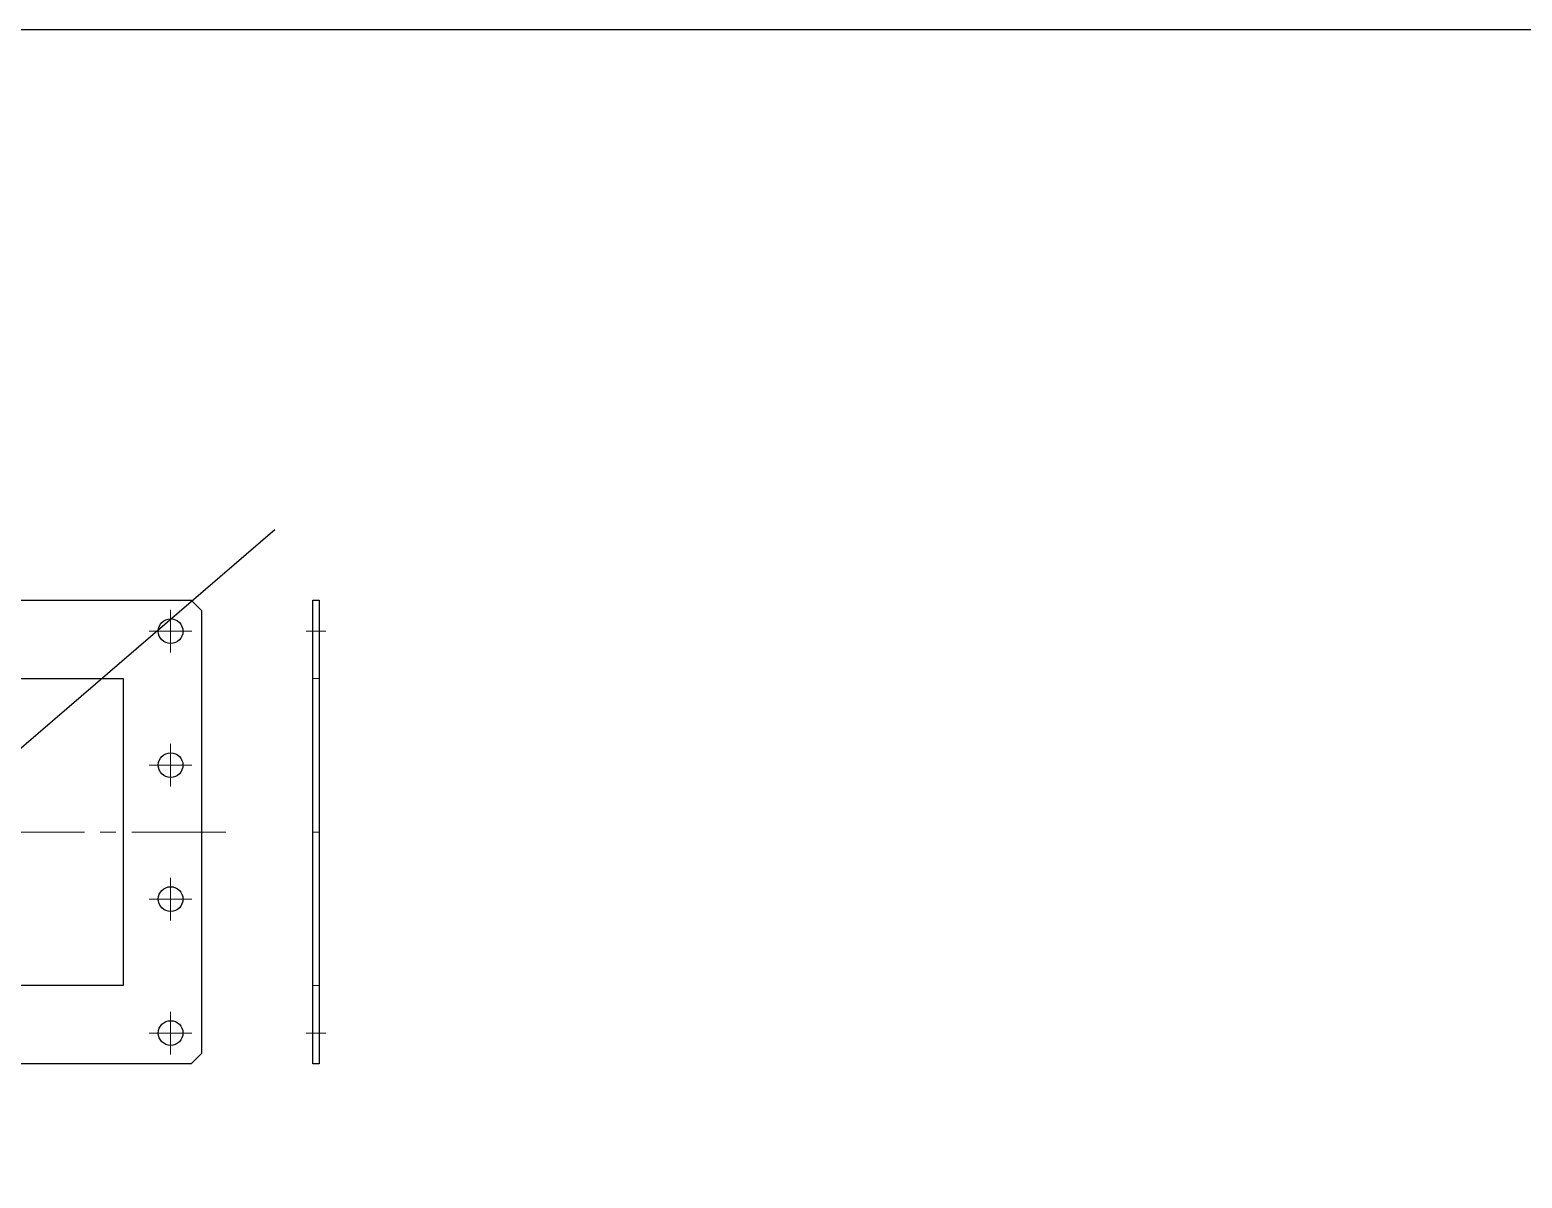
# Model space of a CAD drawing. Header units: millimetres. Extents: x 0 to 38884, y -3675 to 8056.
# Drawn here: x 13316 to 14041, y 5769 to 6327 of the extents above; entities that cross this region are included whole.
import ezdxf

# ---------------------------------------------------------------- set-up
doc = ezdxf.new("R2010")
doc.units = ezdxf.units.MM
doc.header["$LTSCALE"] = 2.4
doc.linetypes.add('CENTER2', pattern=[28.575, 19.05, -3.175, 3.175, -3.175])
doc.linetypes.add('HIDDEN', pattern=[9.525, 6.35, -3.175])
doc.layers.add('04_HIDDEN', color=2, linetype='HIDDEN', lineweight=13)
doc.layers.add('05_CENTER', color=4, linetype='CENTER2', lineweight=13)
doc.layers.add('10_DRAFT', color=8, linetype='Continuous', lineweight=0, plot=False)

# ---------------------------------------------------------------- blocks, each defined once
blk = doc.blocks.new('A$C32651E01_1')
at = {"color": 3}
blk.add_lwpolyline([(0, -112.5), (0, 112.5), (3, 112.5), (3, -112.5)], close=True, dxfattribs=at)
at = {"layer": '04_HIDDEN', "color": 3}
for p, q in [((0, 74.5), (3, 74.5)), ((0, -74.5), (3, -74.5))]:
    blk.add_line(p, q, dxfattribs=at)
at = {"layer": '05_CENTER'}
for p, q in [((-3.2, 97.5), (6.37, 97.5)), ((-3.2, -97.5), (6.37, -97.5))]:
    blk.add_line(p, q, dxfattribs=at)
at = {"layer": '10_DRAFT'}
blk.add_line((0, 0), (3, 0), dxfattribs=at)

msp = doc.modelspace()

# ---------------------------------------------------------------- linework, layer by layer
at = {"color": 3}
msp.add_line((13435.0797, 6084.0663), (13085.7791, 5783.7891), dxfattribs=at)
for points in [[(11025.8788, 3129.3019), (14883.3848, 3129.3019), (14883.3848, 6326.6819), (11025.8788, 6326.6819)], [(13089.5488, 6049.8629), (13394.5488, 6049.8629), (13399.5488, 6044.8629), (13399.5488, 5829.8629), (13394.5488, 5824.8629), (13089.5488, 5824.8629), (13084.5488, 5829.8629), (13084.5488, 6044.8629)], [(13122.5488, 6011.8629), (13361.5488, 6011.8629), (13361.5488, 5862.8629), (13122.5488, 5862.8629)]]:
    msp.add_lwpolyline(points, close=True, dxfattribs=at)
for centre in [(13384.5488, 6034.8629), (13384.5488, 5969.8629), (13384.5488, 5904.8629), (13384.5488, 5839.8629)]:
    msp.add_circle(centre, 6, dxfattribs=at)
at = {"layer": '05_CENTER'}
for p, q in [((13384.5488, 6024.5245), (13384.5488, 6045.2012)), ((13394.8872, 6034.8629), (13374.2104, 6034.8629)), ((13384.5488, 5959.5245), (13384.5488, 5980.2012)), ((13394.8872, 5969.8629), (13374.2104, 5969.8629)), ((13411.3639, 5937.3629), (13072.7338, 5937.3629)), ((13384.5488, 5894.5245), (13384.5488, 5915.2012)), ((13394.8872, 5904.8629), (13374.2104, 5904.8629)), ((13384.5488, 5829.5245), (13384.5488, 5850.2012)), ((13394.8872, 5839.8629), (13374.2104, 5839.8629))]:
    msp.add_line(p, q, dxfattribs=at)

# ---------------------------------------------------------------- block references
msp.add_blockref('A$C32651E01_1', (13453.6097, 5937.3629))

doc.saveas('drawing.dxf')
